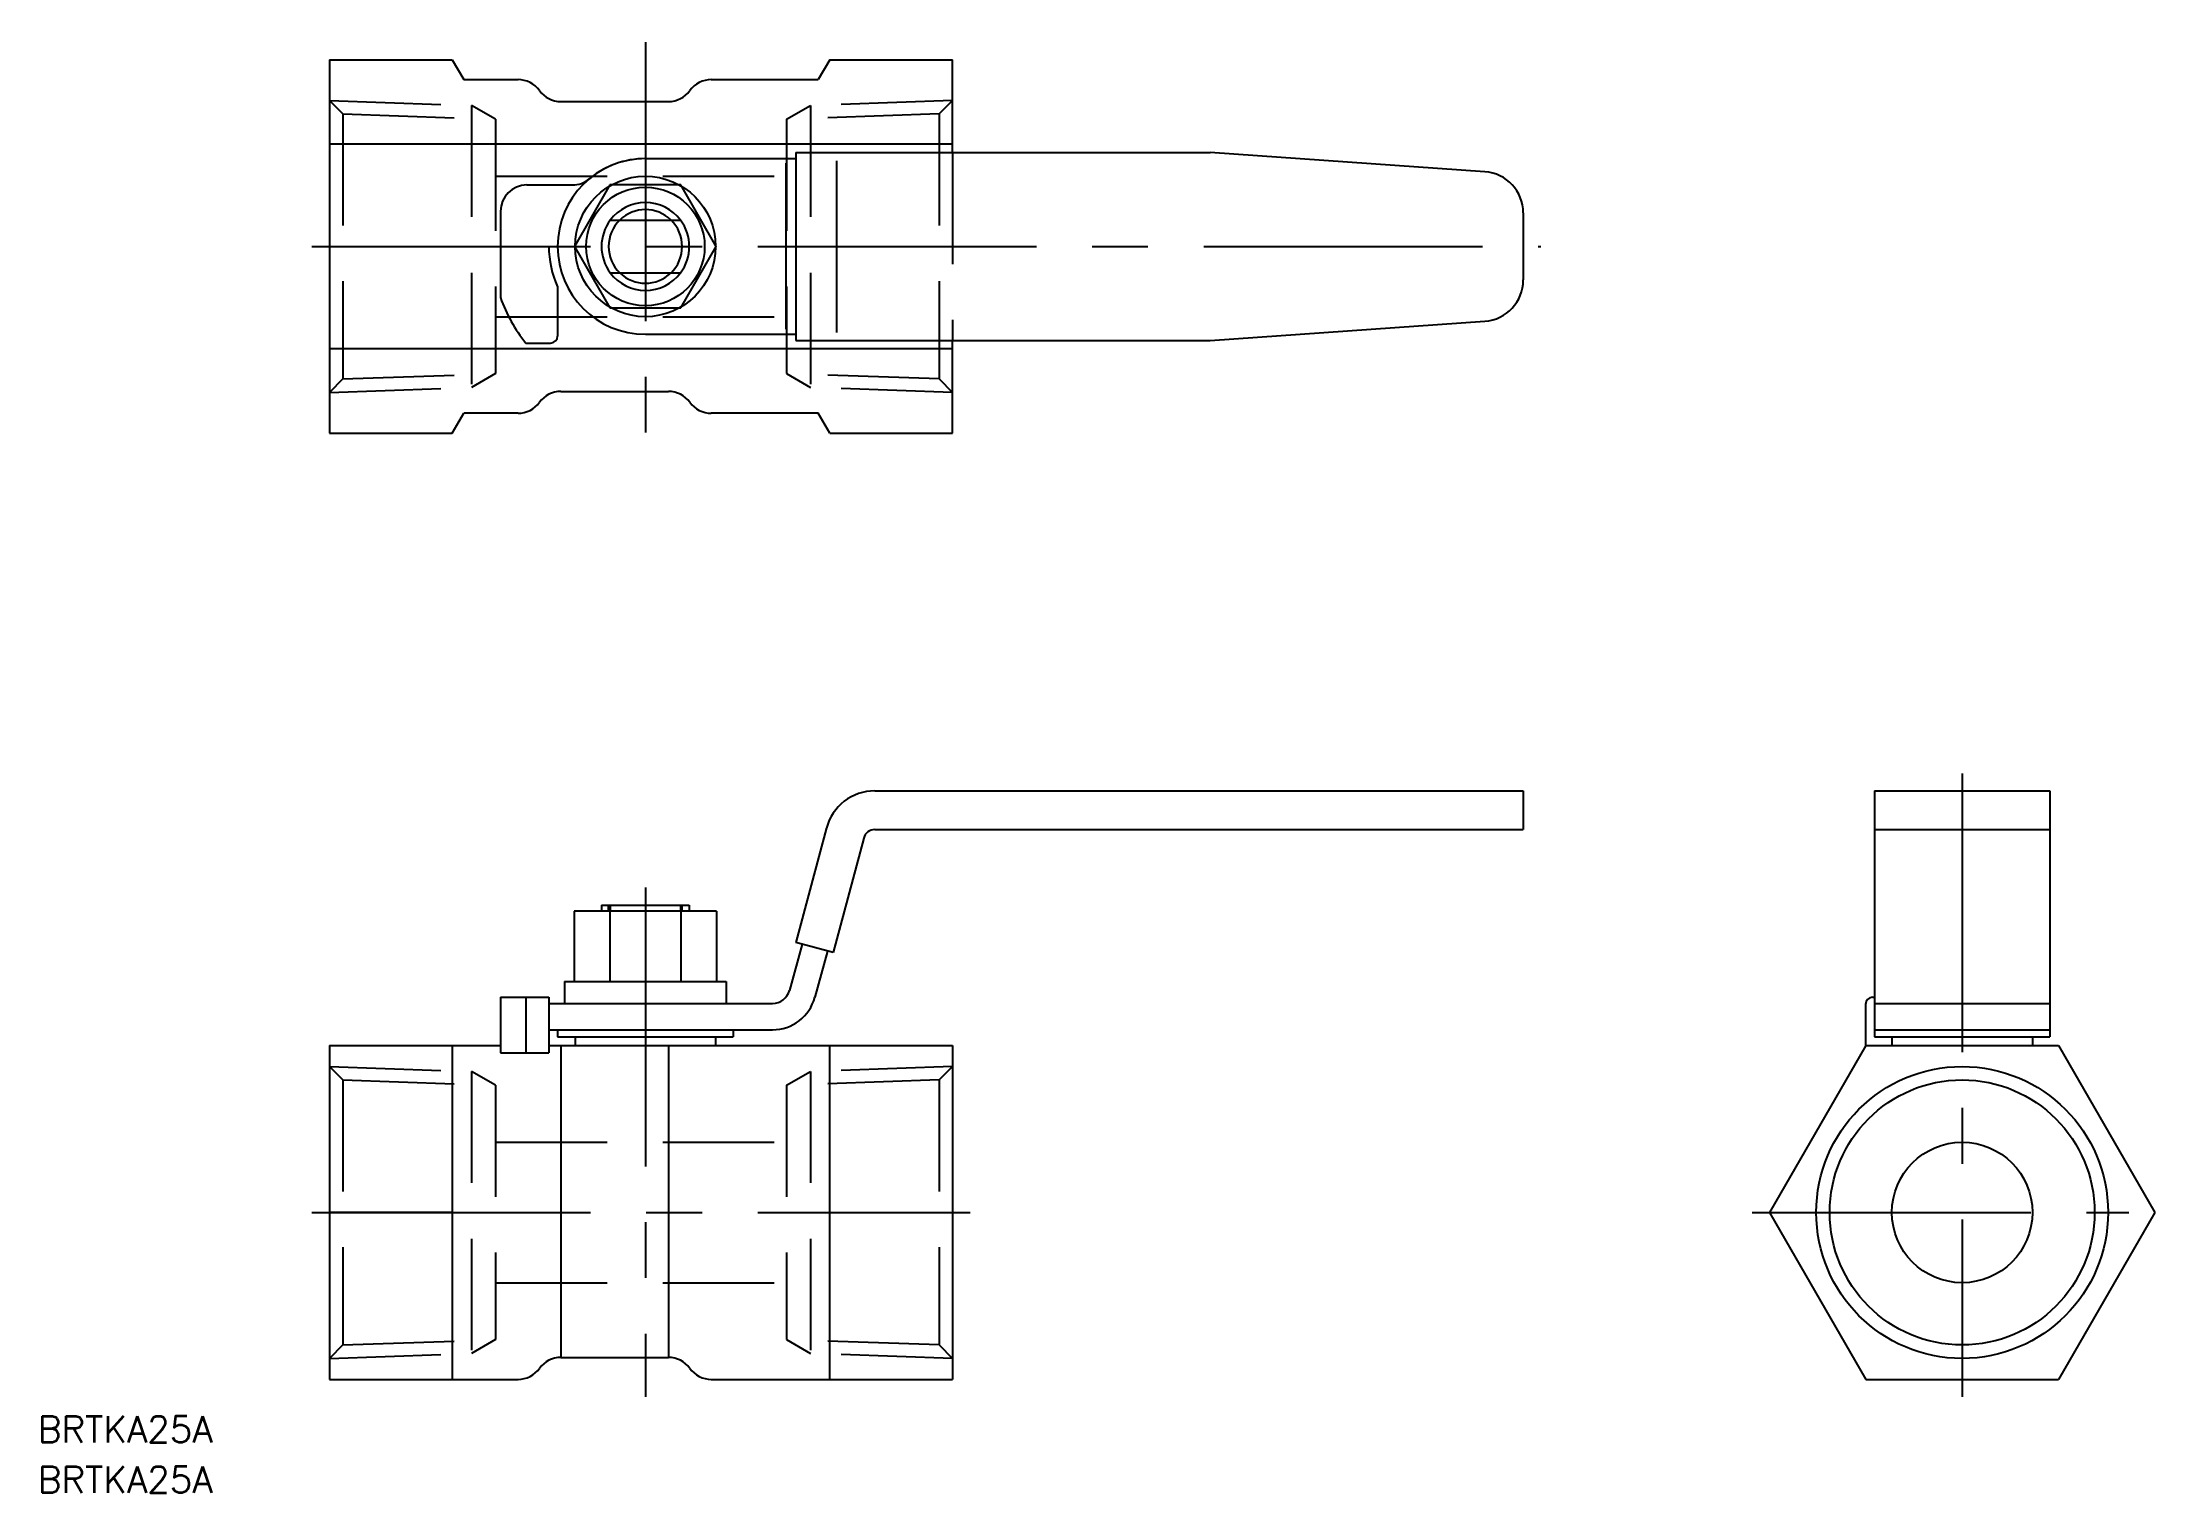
# Model space of a CAD drawing. Extents: x -219 to 22, y -32 to 133.
import ezdxf

# ---------------------------------------------------------------- set-up
doc = ezdxf.new("R2010")
doc.units = 0
doc.linetypes.add('CENTER', pattern=[50.8, 31.75, -6.35, 6.35, -6.35])
doc.linetypes.add('DASHED', pattern=[19.05, 12.7, -6.35])
doc.layers.get('0').update_dxf_attribs({"linetype": 'CONTINUOUS'})
doc.layers.add('CENTER', color=1, linetype='CENTER')
doc.styles.get("Standard").update_dxf_attribs({"font": 'txt.shx', "height": 3, "bigfont": 'bigfont.shx'})

msp = doc.modelspace()

# ---------------------------------------------------------------- linework, layer by layer
at = {"color": 7, "linetype": 'CONTINUOUS'}
for p, q in [((-186, 131.25), (-186, 88.75)), ((-186, 131.25), (-172, 131.25)), ((-172, 131.25), (-170.7, 129)), ((-129, 131.25), (-130.3, 129)), ((-129, 131.25), (-115, 131.25)), ((-115, 120.7), (-115, 131.25)), ((-170.7, 129), (-164.5, 129)), ((-142.5, 129), (-130.3, 129)), ((-159.63, 126.5), (-150, 126.5)), ((-150, 126.5), (-147.37, 126.5)), ((-186, 121.67), (-115, 121.67)), ((-132.86, 120.7), (-85.68, 120.7)), ((-132.86, 120.7), (-132.86, 99.3)), ((-54.37, 118.51), (-85.65, 120.7)), ((-150, 120), (-132.86, 120)), ((-134.01, 119.47), (-134.01, 100.59)), ((-128.24, 119.75), (-128.24, 100.21)), ((-163.5, 117), (-158.31, 117)), ((-154.04, 117), (-158.08, 110)), ((-145.96, 117), (-154.04, 117)), ((-141.92, 110), (-145.96, 117)), ((-166.5, 114), (-166.5, 110)), ((-50, 113.82), (-50, 106.18)), ((-154, 113), (-146, 113)), ((-166.5, 110), (-160, 110)), ((-166.5, 110), (-166.5, 104.17)), ((-158.08, 110), (-154.04, 103)), ((-145.96, 103), (-141.92, 110)), ((-154, 107), (-146, 107)), ((-160, 105.42), (-160, 99.8)), ((-154.04, 103), (-145.96, 103)), ((-85.65, 99.3), (-54.37, 101.49)), ((-163.61, 99), (-160.8, 99)), ((-150, 100), (-132.86, 100)), ((-132.86, 99.3), (-85.68, 99.3)), ((-115, 88.75), (-115, 99.3)), ((-115, 98.33), (-186, 98.33)), ((-159.63, 93.5), (-150, 93.5)), ((-150, 93.5), (-147.37, 93.5)), ((-172, 88.75), (-170.7, 91)), ((-164.5, 91), (-170.7, 91)), ((-130.3, 91), (-142.5, 91)), ((-129, 88.75), (-130.3, 91)), ((-186, 88.75), (-172, 88.75)), ((-129, 88.75), (-115, 88.75)), ((-123.87, 48), (-50, 48)), ((-50, 48), (-50, 43.6)), ((-10, 48), (-10, 20)), ((-10, 48), (10, 48)), ((10, 48), (10, 20)), ((-129.37, 43.78), (-132.86, 30.74)), ((-123.87, 43.6), (-50, 43.6)), ((-10, 43.6), (10, 43.6)), ((-125.12, 42.64), (-128.61, 29.6)), ((-158.1, 34.3), (-158.1, 26.3)), ((-141.9, 34.3), (-158.1, 34.3)), ((-155, 35), (-145, 35)), ((-155, 35), (-155, 34.3)), ((-154.04, 34.3), (-154.04, 26.3)), ((-154, 35), (-154, 34.3)), ((-146, 35), (-146, 34.3)), ((-145.96, 34.3), (-145.96, 26.3)), ((-145, 35), (-145, 34.3)), ((-141.9, 34.3), (-141.9, 26.3)), ((-132.15, 30.55), (-133.6, 25.28)), ((-128.61, 29.6), (-132.86, 30.74)), ((-129.25, 29.77), (-130.71, 24.51)), ((-166.5, 24.5), (-166.5, 18.18)), ((-166.5, 24.5), (-161, 24.5)), ((-163.61, 24.5), (-163.61, 18.18)), ((-161, 24.5), (-161, 18.18)), ((-159.2, 26.3), (-140.8, 26.3)), ((-159.2, 26.3), (-159.2, 23.8)), ((-140.8, 26.3), (-140.8, 23.8)), ((-10.2, 24.5), (-10, 24.5)), ((-161, 23.8), (-135.53, 23.8)), ((-11, 23.7), (-11, 19)), ((-10, 23.8), (10, 23.8)), ((-161, 20.8), (-135.53, 20.8)), ((-160, 20.8), (-160, 20)), ((-160, 20), (-140, 20)), ((-158, 20), (-158, 19)), ((-142, 20), (-142, 19)), ((-140, 20.8), (-140, 20)), ((-10, 20.8), (10, 20.8)), ((-10, 20), (10, 20)), ((-8, 20), (-8, 19)), ((8, 20), (8, 19)), ((-186, 19), (-166.5, 19)), ((-186, 19), (-186, -19)), ((-172, 19), (-172, -19)), ((-166.5, 18.18), (-161, 18.18)), ((-161, 19), (-115, 19)), ((-159.63, 19), (-159.63, -16.5)), ((-147.37, 19), (-147.37, -16.5)), ((-129, -19), (-129, 19)), ((-115, 19), (-115, -19)), ((-10.97, 19), (-21.94, 0)), ((-10.97, 19), (10.97, 19)), ((10.97, 19), (21.94, 0)), ((-21.94, 0), (-10.97, -19)), ((-172, 0), (-186, 0)), ((-129, 0), (-115, 0)), ((21.94, 0), (10.97, -19)), ((-159.63, -16.5), (-147.37, -16.5)), ((-186, -19), (-164.5, -19)), ((-142.5, -19), (-115, -19)), ((-10.97, -19), (10.97, -19))]:
    msp.add_line(p, q, dxfattribs=at)
at = {"color": 3, "linetype": 'DASHED'}
for p, q in [((-186, 126.62), (-169.8, 126.06)), ((-186, 126.62), (-184.47, 125.09)), ((-169.8, 126.06), (-169.8, 93.94)), ((-167.07, 124.48), (-169.8, 126.06)), ((-133.93, 124.48), (-131.2, 126.06)), ((-115, 126.62), (-131.2, 126.06)), ((-131.2, 126.06), (-131.2, 93.94)), ((-115, 126.62), (-116.53, 125.09)), ((-184.47, 125.09), (-184.47, 94.91)), ((-184.47, 125.09), (-167.07, 124.48)), ((-167.07, 124.48), (-167.07, 95.52)), ((-116.53, 125.09), (-133.93, 124.48)), ((-133.93, 124.48), (-133.93, 95.52)), ((-116.53, 125.09), (-116.53, 94.91)), ((-115, 120.7), (-115, 99.3)), ((-167.07, 118), (-133.93, 118)), ((-167.07, 102), (-133.93, 102)), ((-184.47, 94.91), (-186, 93.38)), ((-186, 93.38), (-169.8, 93.94)), ((-184.47, 94.91), (-167.07, 95.52)), ((-167.07, 95.52), (-169.8, 93.94)), ((-116.53, 94.91), (-133.93, 95.52)), ((-133.93, 95.52), (-131.2, 93.94)), ((-115, 93.38), (-131.2, 93.94)), ((-116.53, 94.91), (-115, 93.38)), ((-186, 16.62), (-169.8, 16.06)), ((-186, 16.62), (-184.47, 15.09)), ((-184.47, 15.09), (-184.47, -15.09)), ((-184.47, 15.09), (-167.07, 14.48)), ((-169.8, 16.06), (-169.8, -16.06)), ((-167.07, 14.48), (-169.8, 16.06)), ((-167.07, 14.48), (-167.07, -14.48)), ((-133.93, 14.48), (-131.2, 16.06)), ((-116.53, 15.09), (-133.93, 14.48)), ((-133.93, 14.48), (-133.93, -14.48)), ((-115, 16.62), (-131.2, 16.06)), ((-131.2, 16.06), (-131.2, -16.06)), ((-115, 16.62), (-116.53, 15.09)), ((-116.53, 15.09), (-116.53, -15.09)), ((-167.07, 8), (-133.93, 8)), ((-167.07, -8), (-133.93, -8)), ((-184.47, -15.09), (-186, -16.62)), ((-186, -16.62), (-169.8, -16.06)), ((-184.47, -15.09), (-167.07, -14.48)), ((-167.07, -14.48), (-169.8, -16.06)), ((-133.93, -14.48), (-131.2, -16.06)), ((-116.53, -15.09), (-133.93, -14.48)), ((-115, -16.62), (-131.2, -16.06)), ((-116.53, -15.09), (-115, -16.62))]:
    msp.add_line(p, q, dxfattribs=at)
at = {"color": 3, "linetype": 'CONTINUOUS'}
for p, q in [((-154.19, 34.3), (-154.19, 35)), ((-145.81, 34.3), (-145.81, 35))]:
    msp.add_line(p, q, dxfattribs=at)
at = {"color": 7, "linetype": 'CONTINUOUS'}
for centre, radius in [((-150, 110), 8), ((-150, 110), 6.75), ((0, 0), 15.09), ((0, 0), 8)]:
    msp.add_circle(centre, radius, dxfattribs=at)
at = {"color": 3, "linetype": 'CONTINUOUS'}
msp.add_circle((0, 0), 16.62, dxfattribs=at)
at = {"color": 7, "linetype": 'CONTINUOUS'}
for centre, radius, start, end in [((-164.5, 126), 3, 35.6853, 90), ((-159.63, 129.5), 3, 215.6854, 270), ((-147.37, 129.5), 3, 270, 324.3147), ((-142.5, 126), 3, 90, 144.3147), ((-150, 110), 10, 90, 180), ((-150, 110), 10, 90, 129.7151), ((-54.7, 113.82), 4.7, 359.9999, 85.9958), ((-163.5, 114), 3, 90, 180), ((-158.31, 120), 3, 270, 309.7151), ((-150, 110), 5, 36.8699, 143.1301), ((-150, 110), 5, 143.1301, 216.8699), ((-150, 110), 5, 323.1301, 36.8699), ((-150, 110), 11, 180, 204.62), ((-150, 110), 10, 180, 270), ((-150, 110), 5, 216.8699, 323.1301), ((-54.7, 106.18), 4.7, 274.0041, 0), ((-150, 110), 17.5, 199.463, 218.9449), ((-160.8, 99.8), 0.8, 270, 0), ((-164.5, 94), 3, 270, 324.3147), ((-159.63, 90.5), 3, 90, 144.3146), ((-147.37, 90.5), 3, 35.6853, 90), ((-142.5, 94), 3, 215.6853, 270), ((-123.87, 42.3), 5.7, 90, 165), ((-123.87, 42.3), 1.3, 90, 165), ((-135.53, 25.8), 2, 270, 345), ((-135.53, 25.8), 5, 270, 345), ((-10.2, 23.7), 0.8, 90, 180), ((-159.63, -19.5), 3, 90, 144.3146), ((-147.37, -19.5), 3, 35.6853, 90), ((-164.5, -16), 3, 270, 324.3147), ((-142.5, -16), 3, 215.6854, 270)]:
    msp.add_arc(centre, radius, start, end, dxfattribs=at)
at = {"color": 3, "linetype": 'CONTINUOUS'}
for start, end in [(45.7525, 134.2475), (134.2475, 225.7525), (0, 45.7525), (314.2475, 0), (225.7525, 314.2475)]:
    msp.add_arc((-150, 110), 4.19, start, end, dxfattribs=at)
at = {"layer": 'CENTER', "color": 1, "linetype": 'CENTER'}
for p, q in [((-150, 133.25), (-150, 86.75)), ((-188, 110), (-48, 110)), ((0, 50), (0, -21)), ((-150, 37), (-150, -21)), ((-188, 0), (-113, 0)), ((-23.94, 0), (18.99, 0))]:
    msp.add_line(p, q, dxfattribs=at)

# ---------------------------------------------------------------- texts
at = {"color": 7, "linetype": 'CONTINUOUS'}
for p in [(-219.22, -26.18), (-219.22, -31.91)]:
    msp.add_text('BRTKA25A', height=3, dxfattribs=at).set_placement(p)

doc.saveas('drawing.dxf')
